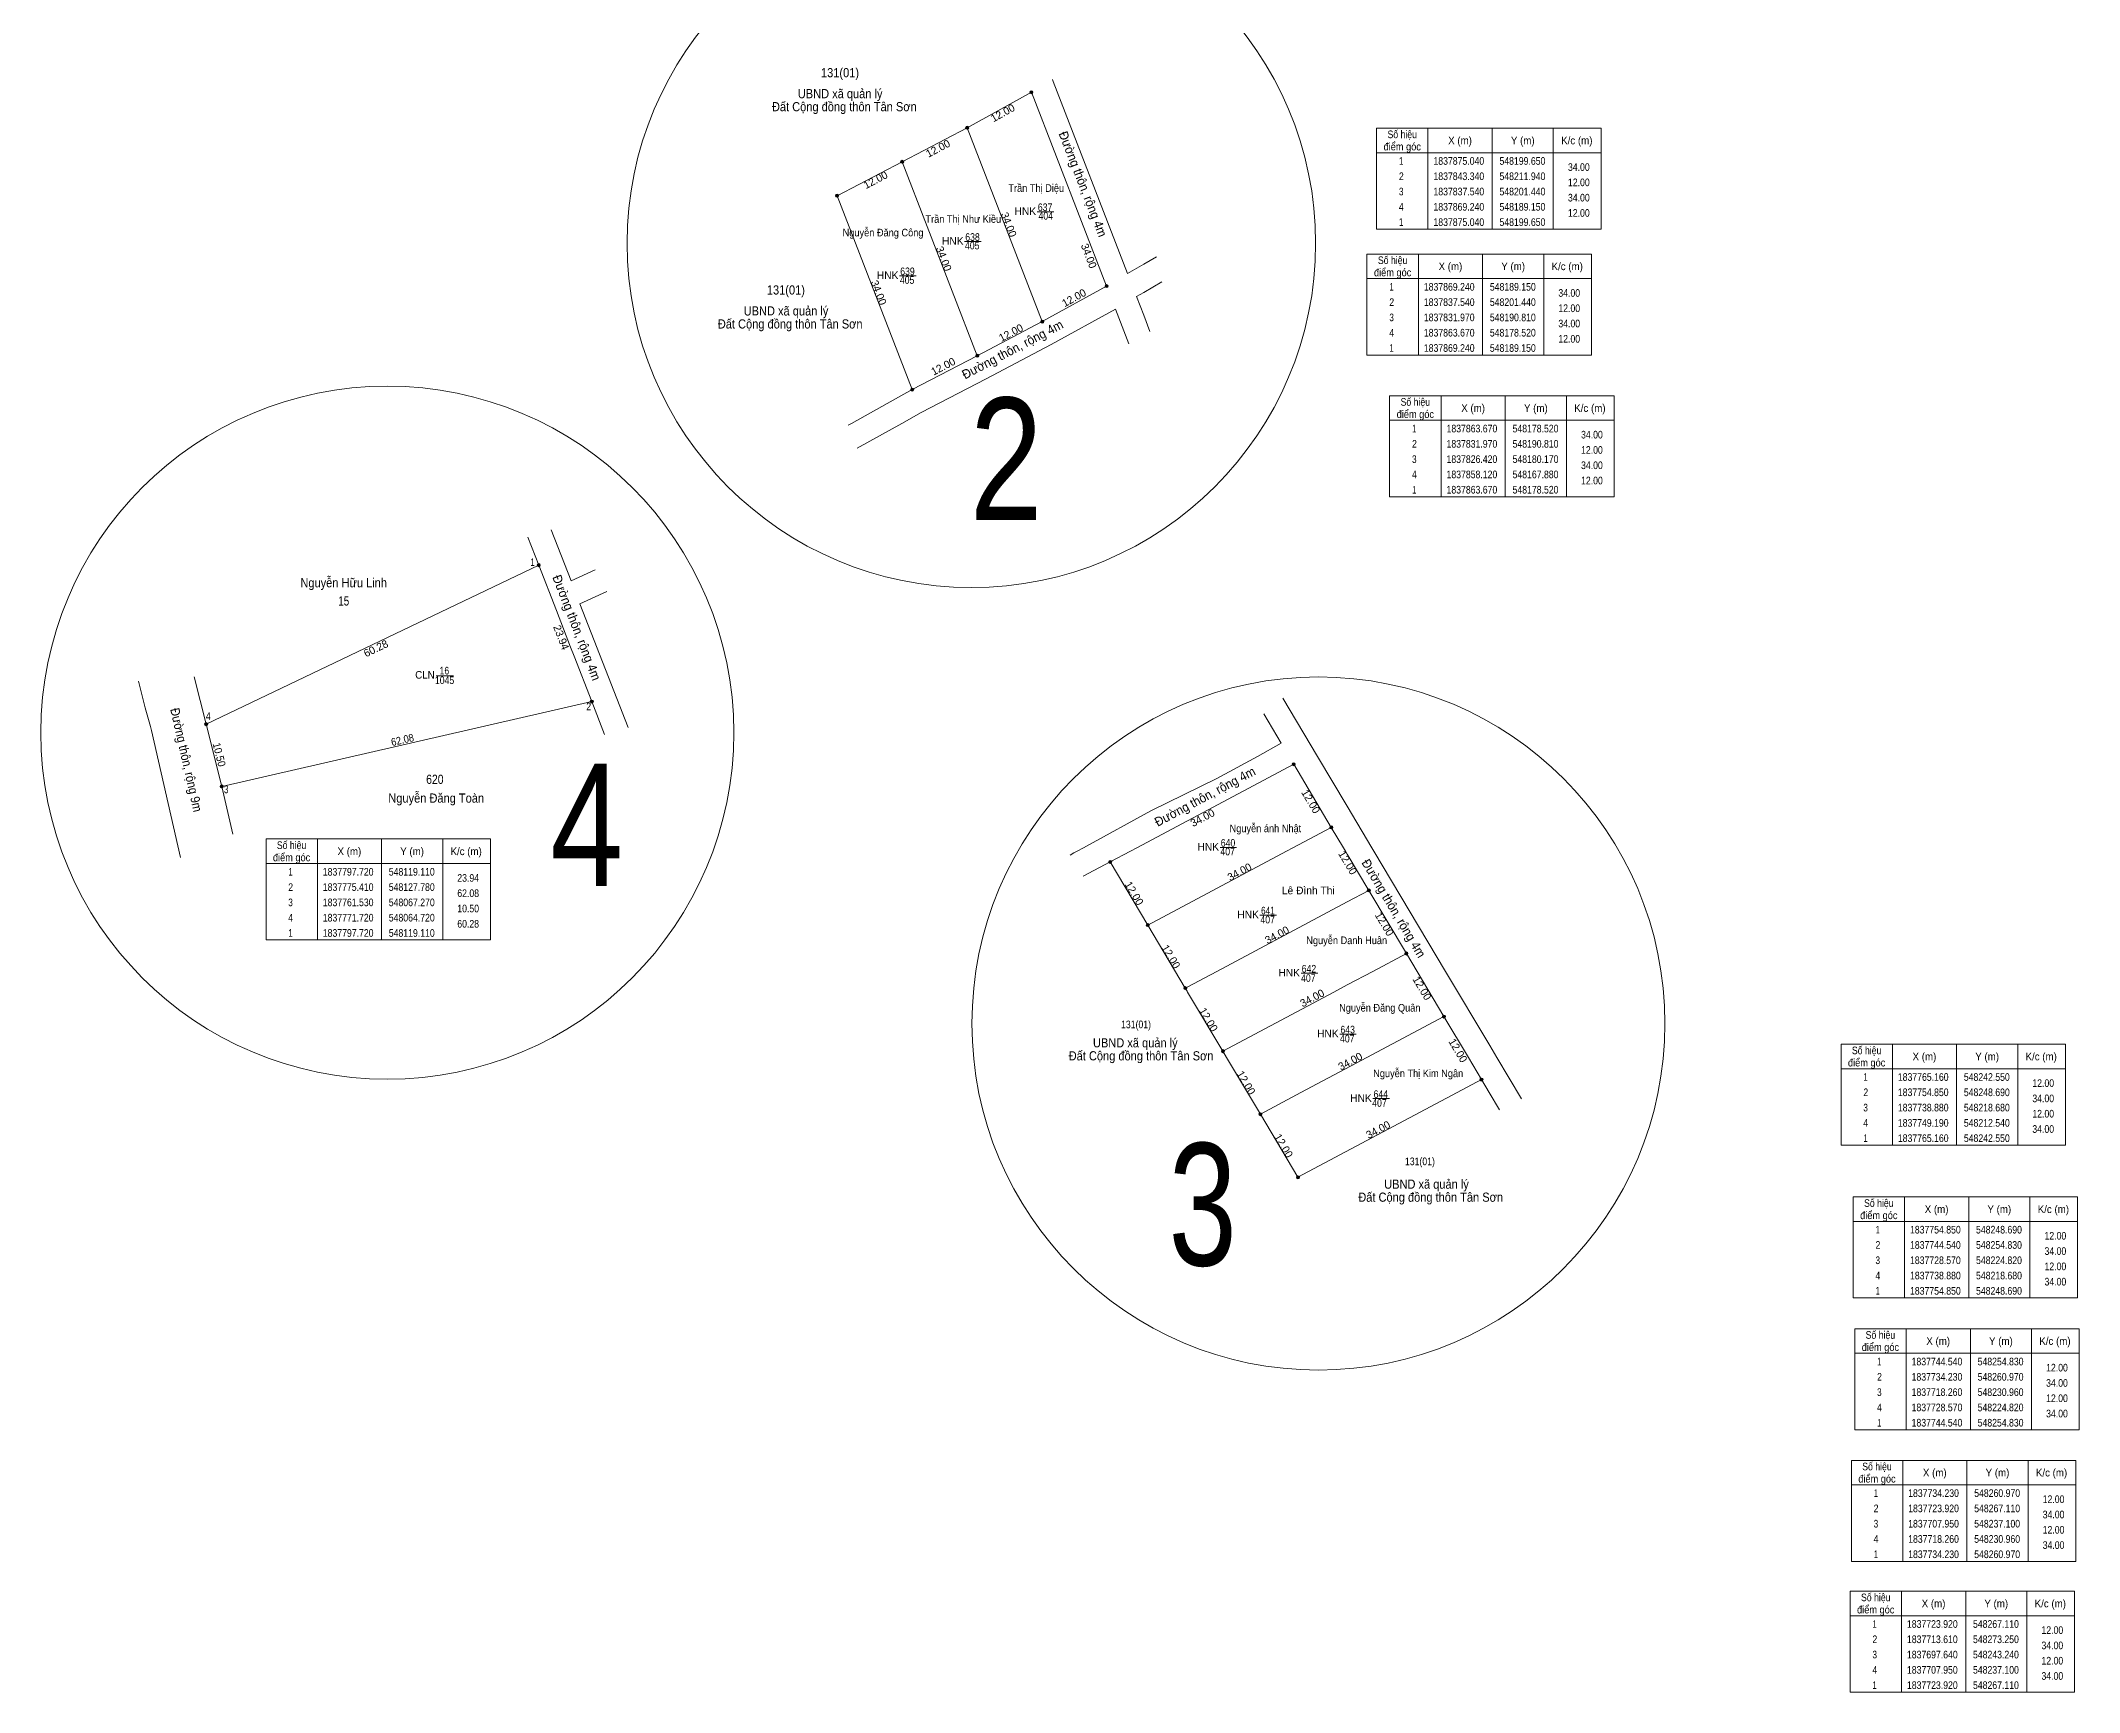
# Model space of a CAD drawing. Header units: metres. Extents: x 546991 to 548960, y 1836850 to 1838398.
# Drawn here: x 548037.7 to 548371, y 1837613.4 to 1837883.5 of the extents above; entities that cross this region are included whole.
import ezdxf
from ezdxf.enums import TextEntityAlignment as Align

# ---------------------------------------------------------------- set-up
doc = ezdxf.new("R2010")
doc.units = ezdxf.units.M
doc.header["$LTSCALE"] = 0.7
for name, color, linetype, lineweight in [('10', 7, 'Continuous', 13), ('13', 7, 'Continuous', 13), ('2', 7, 'Continuous', 13), ('55', 7, 'Continuous', 13), ('63', 7, 'Continuous', 13)]:
    doc.layers.add(name, color=color, linetype=linetype, lineweight=lineweight)
doc.layers.add('39', color=7, linetype='Continuous')

msp = doc.modelspace()

# ---------------------------------------------------------------- hatches: boundary and pattern name
at = {"layer": '13'}
for points in [[(548119.36, 1837797.72, 1), (548118.86, 1837797.72, 1)], [(548128.03, 1837775.41, 1), (548127.53, 1837775.41, 1)], [(548064.97, 1837771.72, 1), (548064.47, 1837771.72, 1)], [(548067.52, 1837761.53, 1), (548067.02, 1837761.53, 1)]]:
    msp.add_hatch(color=256, dxfattribs=at).paths.add_polyline_path(points)
at = {"layer": '2'}
for points in [[(548199.9, 1837875.04, 1), (548199.4, 1837875.04, 1)], [(548189.4, 1837869.24, 1), (548188.9, 1837869.24, 1)], [(548178.77, 1837863.67, 1), (548178.27, 1837863.67, 1)], [(548168.13, 1837858.12, 1), (548167.63, 1837858.12, 1)], [(548212.19, 1837843.34, 1), (548211.69, 1837843.34, 1)], [(548201.69, 1837837.54, 1), (548201.19, 1837837.54, 1)], [(548191.06, 1837831.97, 1), (548190.56, 1837831.97, 1)], [(548180.42, 1837826.42, 1), (548179.92, 1837826.42, 1)], [(548242.8, 1837765.16, 1), (548242.3, 1837765.16, 1)], [(548248.94, 1837754.85, 1), (548248.44, 1837754.85, 1)], [(548212.79, 1837749.19, 1), (548212.29, 1837749.19, 1)], [(548255.08, 1837744.54, 1), (548254.58, 1837744.54, 1)], [(548218.93, 1837738.88, 1), (548218.43, 1837738.88, 1)], [(548261.22, 1837734.23, 1), (548260.72, 1837734.23, 1)], [(548225.07, 1837728.57, 1), (548224.57, 1837728.57, 1)], [(548267.36, 1837723.92, 1), (548266.86, 1837723.92, 1)], [(548231.21, 1837718.26, 1), (548230.71, 1837718.26, 1)], [(548273.5, 1837713.61, 1), (548273, 1837713.61, 1)], [(548237.35, 1837707.95, 1), (548236.85, 1837707.95, 1)], [(548243.49, 1837697.64, 1), (548242.99, 1837697.64, 1)]]:
    msp.add_hatch(color=256, dxfattribs=at).paths.add_polyline_path(points)

# ---------------------------------------------------------------- linework, layer by layer
at = {"layer": '10'}
for p, q in [((548211.94, 1837843.34), (548199.65, 1837875.04)), ((548215.37, 1837845.41), (548218.01, 1837846.94)), ((548218.01, 1837846.94), (548220.1, 1837848.15)), ((548201.44, 1837837.54), (548211.94, 1837843.34)), ((548216.83, 1837841.64), (548218.01, 1837842.32)), ((548218.01, 1837842.32), (548220.97, 1837844.03)), ((548202.9, 1837833.78), (548213.4, 1837839.58)), ((548190.81, 1837831.97), (548201.44, 1837837.54)), ((548180.17, 1837826.42), (548190.81, 1837831.97)), ((548192.27, 1837828.21), (548202.9, 1837833.78)), ((548181.63, 1837822.66), (548192.27, 1837828.21)), ((548117.34, 1837802.28), (548119.11, 1837797.72)), ((548121.14, 1837803.52), (548124.39, 1837795.16)), ((548064.72, 1837771.72), (548119.11, 1837797.72)), ((548124.39, 1837795.16), (548128.33, 1837796.97)), ((548125.84, 1837791.42), (548130.21, 1837793.42)), ((548125.84, 1837791.42), (548133.7, 1837771.19)), ((548062.77, 1837779.48), (548064.72, 1837771.72)), ((548067.27, 1837761.53), (548127.78, 1837775.41)), ((548064.72, 1837771.72), (548067.27, 1837761.53)), ((548236.61, 1837766.46), (548240.5, 1837768.6)), ((548229.98, 1837762.82), (548236.61, 1837766.46)), ((548219.19, 1837757.57), (548229.98, 1837762.82)), ((548067.27, 1837761.53), (548069.09, 1837753.74)), ((548208.67, 1837751.79), (548219.19, 1837757.57)), ((548251.29, 1837758.31), (548255.34, 1837751.51)), ((548208.16, 1837751.51), (548208.67, 1837751.79)), ((548248.69, 1837754.85), (548250.68, 1837751.51)), ((548206, 1837750.33), (548206.61, 1837750.66)), ((548206.61, 1837750.66), (548207.16, 1837750.96)), ((548207.16, 1837750.96), (548208.16, 1837751.51)), ((548251.29, 1837750.48), (548254.83, 1837744.54)), ((548255.34, 1837751.51), (548255.67, 1837750.96)), ((548274.59, 1837719.17), (548275.75, 1837717.22)), ((548275.75, 1837717.22), (548279.79, 1837710.44)), ((548273.25, 1837713.61), (548274.52, 1837711.48)), ((548274.52, 1837711.48), (548276.19, 1837708.67))]:
    msp.add_line(p, q, dxfattribs=at)
for points in [[(548203.08, 1837877.11), (548203.2, 1837876.8), (548215.37, 1837845.41)], [(548167.88, 1837858.12), (548178.52, 1837863.67), (548189.15, 1837869.24)], [(548169.68, 1837820.6), (548170.22, 1837820.9), (548180.17, 1837826.42)], [(548171.14, 1837816.83), (548178.46, 1837820.9), (548181.63, 1837822.66)], [(548119.11, 1837797.72), (548121.98, 1837790.32), (548124.32, 1837784.29), (548124.87, 1837782.86), (548127.78, 1837775.41), (548129.88, 1837770.02)], [(548053.67, 1837778.74), (548054.77, 1837774.4), (548055.62, 1837771.34)], [(548240.76, 1837776), (548246.44, 1837766.46), (548251.29, 1837758.31)], [(548055.62, 1837771.34), (548055.81, 1837770.67), (548060.5, 1837749.95)], [(548250.68, 1837751.51), (548251.01, 1837750.96), (548251.29, 1837750.48)], [(548255.67, 1837750.96), (548267.37, 1837731.3), (548274.59, 1837719.17)], [(548260.97, 1837734.23), (548262.71, 1837731.3), (548267.11, 1837723.92)]]:
    msp.add_lwpolyline(points, dxfattribs=at)
at = {"layer": '13'}
msp.add_line((548102.35, 1837779.65), (548105.18, 1837779.65), dxfattribs=at)
for centre in [(548119.11, 1837797.72), (548127.78, 1837775.41), (548064.72, 1837771.72), (548067.27, 1837761.53)]:
    msp.add_circle(centre, 0.25, dxfattribs=at)
at = {"layer": '2'}
for p, q in [((548264.49, 1837869.15), (548264.49, 1837852.65)), ((548274.99, 1837869.15), (548274.99, 1837852.65)), ((548284.99, 1837869.15), (548284.99, 1837852.65)), ((548256.09, 1837865.15), (548292.79, 1837865.15)), ((548200.61, 1837855.51), (548203.31, 1837855.51)), ((548188.74, 1837850.63), (548191.44, 1837850.63)), ((548262.92, 1837848.57), (548262.92, 1837832.07)), ((548273.42, 1837848.57), (548273.42, 1837832.07)), ((548283.42, 1837848.57), (548283.42, 1837832.07)), ((548178.1, 1837845.02), (548180.8, 1837845.02)), ((548254.52, 1837844.57), (548291.22, 1837844.57)), ((548266.63, 1837825.4), (548266.63, 1837808.9)), ((548277.13, 1837825.4), (548277.13, 1837808.9)), ((548287.13, 1837825.4), (548287.13, 1837808.9)), ((548258.23, 1837821.4), (548294.93, 1837821.4)), ((548230.51, 1837751.58), (548233.21, 1837751.58)), ((548237.03, 1837740.52), (548239.73, 1837740.52)), ((548243.76, 1837731.01), (548246.46, 1837731.01)), ((548250.07, 1837721.05), (548252.77, 1837721.05)), ((548340.43, 1837719.38), (548340.43, 1837702.88)), ((548350.93, 1837719.38), (548350.93, 1837702.88)), ((548360.93, 1837719.38), (548360.93, 1837702.88)), ((548332.03, 1837715.38), (548368.73, 1837715.38)), ((548255.5, 1837710.51), (548258.2, 1837710.51)), ((548342.42, 1837694.42), (548342.42, 1837677.92)), ((548352.92, 1837694.42), (548352.92, 1837677.92)), ((548362.92, 1837694.42), (548362.92, 1837677.92)), ((548334.02, 1837690.42), (548370.72, 1837690.42)), ((548342.68, 1837672.86), (548342.68, 1837656.36)), ((548353.18, 1837672.86), (548353.18, 1837656.36)), ((548363.18, 1837672.86), (548363.18, 1837656.36)), ((548334.28, 1837668.86), (548370.98, 1837668.86)), ((548342.12, 1837651.35), (548342.12, 1837634.85)), ((548352.62, 1837651.35), (548352.62, 1837634.85)), ((548362.62, 1837651.35), (548362.62, 1837634.85)), ((548333.72, 1837647.35), (548370.42, 1837647.35))]:
    msp.add_line(p, q, dxfattribs=at)
for points in [[(548256.09, 1837869.15), (548292.79, 1837869.15), (548292.79, 1837852.65), (548256.09, 1837852.65)], [(548254.52, 1837848.57), (548291.22, 1837848.57), (548291.22, 1837832.07), (548254.52, 1837832.07)], [(548258.23, 1837825.4), (548294.93, 1837825.4), (548294.93, 1837808.9), (548258.23, 1837808.9)], [(548332.03, 1837719.38), (548368.73, 1837719.38), (548368.73, 1837702.88), (548332.03, 1837702.88)], [(548334.02, 1837694.42), (548370.72, 1837694.42), (548370.72, 1837677.92), (548334.02, 1837677.92)], [(548334.28, 1837672.86), (548370.98, 1837672.86), (548370.98, 1837656.36), (548334.28, 1837656.36)], [(548333.72, 1837651.35), (548370.42, 1837651.35), (548370.42, 1837634.85), (548333.72, 1837634.85)]]:
    msp.add_lwpolyline(points, close=True, dxfattribs=at)
for centre in [(548199.65, 1837875.04), (548189.15, 1837869.24), (548178.52, 1837863.67), (548167.88, 1837858.12), (548211.94, 1837843.34), (548201.44, 1837837.54), (548190.81, 1837831.97), (548180.17, 1837826.42), (548242.55, 1837765.16), (548248.69, 1837754.85), (548212.54, 1837749.19), (548254.83, 1837744.54), (548218.68, 1837738.88), (548260.97, 1837734.23), (548224.82, 1837728.57), (548267.11, 1837723.92), (548230.96, 1837718.26), (548273.25, 1837713.61), (548237.1, 1837707.95), (548243.24, 1837697.64)]:
    msp.add_circle(centre, 0.25, dxfattribs=at)
at = {"layer": '55'}
for p, q in [((548199.65, 1837875.04), (548189.15, 1837869.24)), ((548189.15, 1837869.24), (548201.44, 1837837.54)), ((548178.52, 1837863.67), (548190.81, 1837831.97)), ((548167.88, 1837858.12), (548180.17, 1837826.42)), ((548213.4, 1837839.58), (548215.59, 1837833.92)), ((548216.83, 1837841.64), (548218.01, 1837838.6)), ((548218.01, 1837838.6), (548219.04, 1837835.94)), ((548237.64, 1837773.41), (548240.5, 1837768.6)), ((548242.55, 1837765.16), (548216.9, 1837751.51)), ((548242.55, 1837765.16), (548248.69, 1837754.85)), ((548248.69, 1837754.85), (548242.41, 1837751.51)), ((548212.54, 1837749.19), (548208.14, 1837746.85)), ((548251.29, 1837742.66), (548229.95, 1837731.3)), ((548254.83, 1837744.54), (548251.29, 1837742.66)), ((548254.83, 1837744.54), (548260.97, 1837734.23)), ((548225.11, 1837728.72), (548224.82, 1837728.57)), ((548229.95, 1837731.3), (548225.11, 1837728.72)), ((548251.29, 1837729.08), (548249.13, 1837727.93)), ((548225.2, 1837727.93), (548230.96, 1837718.26)), ((548249.13, 1837727.93), (548230.96, 1837718.26)), ((548267.11, 1837723.92), (548254.52, 1837717.22)), ((548267.11, 1837723.92), (548271.1, 1837717.22)), ((548230.96, 1837718.26), (548231.58, 1837717.22)), ((548231.58, 1837717.22), (548235, 1837711.48)), ((548254.52, 1837717.22), (548243.73, 1837711.48)), ((548271.1, 1837717.22), (548273.25, 1837713.61)), ((548273.25, 1837713.61), (548269.25, 1837711.48)), ((548235, 1837711.48), (548237.1, 1837707.95)), ((548243.73, 1837711.48), (548237.1, 1837707.95)), ((548269.25, 1837711.48), (548243.24, 1837697.64)), ((548237.1, 1837707.95), (548243.24, 1837697.64))]:
    msp.add_line(p, q, dxfattribs=at)
for points in [[(548216.9, 1837751.51), (548215.87, 1837750.96), (548212.54, 1837749.19)], [(548212.54, 1837749.19), (548218.68, 1837738.88), (548224.82, 1837728.57)], [(548242.41, 1837751.51), (548241.38, 1837750.96), (548218.68, 1837738.88)], [(548260.97, 1837734.23), (548255.46, 1837731.3), (548251.29, 1837729.08)], [(548224.82, 1837728.57), (548225.11, 1837728.08), (548225.2, 1837727.93)]]:
    msp.add_lwpolyline(points, dxfattribs=at)
at = {"layer": '63'}
for p, q in [((548082.91, 1837752.95), (548082.91, 1837736.45)), ((548093.41, 1837752.95), (548093.41, 1837736.45)), ((548103.41, 1837752.95), (548103.41, 1837736.45)), ((548074.51, 1837748.95), (548111.21, 1837748.95)), ((548341.92, 1837629.95), (548341.92, 1837613.45)), ((548352.42, 1837629.95), (548352.42, 1837613.45)), ((548362.42, 1837629.95), (548362.42, 1837613.45)), ((548333.52, 1837625.95), (548370.22, 1837625.95))]:
    msp.add_line(p, q, dxfattribs=at)
for points in [[(548074.51, 1837752.95), (548111.21, 1837752.95), (548111.21, 1837736.45), (548074.51, 1837736.45)], [(548333.52, 1837629.95), (548370.22, 1837629.95), (548370.22, 1837613.45), (548333.52, 1837613.45)]]:
    msp.add_lwpolyline(points, close=True, dxfattribs=at)
for centre, radius in [((548189.84, 1837850.34), 56.2886), ((548094.3372, 1837770.336), 56.6576), ((548246.59, 1837722.78), 56.6576)]:
    msp.add_circle(centre, radius, dxfattribs=at)

# ---------------------------------------------------------------- texts
at = {"layer": '10', "width": 0.9}
for s, height, p in [('131(01)', 1.5, (548165.25, 1837877.49)), ('UBND xã quản lý', 1.5, (548161.46, 1837874.06)), ('Đất Cộng đồng thôn Tân Sơn', 1.5, (548157.23, 1837871.93)), ('Trần Thị Diệu', 1.25, (548195.89, 1837858.75)), ('Trần Thị Như Kiều', 1.25, (548182.33, 1837853.69)), ('Nguyễn Đăng Công', 1.25, (548168.79, 1837851.47)), ('131(01)', 1.5, (548156.4, 1837841.97)), ('UBND xã quản lý', 1.5, (548152.61, 1837838.54)), ('Đất Cộng đồng thôn Tân Sơn', 1.5, (548148.38, 1837836.41)), ('Nguyễn ánh Nhật', 1.25, (548232.06, 1837754.06)), ('Nguyễn Danh Huân', 1.25, (548244.6, 1837735.76)), ('Nguyễn Đăng Quân', 1.25, (548249.97, 1837724.73)), ('Đất Cộng đồng thôn Tân Sơn', 1.5, (548205.75, 1837716.75)), ('UBND xã quản lý', 1.5, (548209.72, 1837718.88)), ('Nguyễn Thị Kim Ngân', 1.25, (548255.54, 1837714.01)), ('Đất Cộng đồng thôn Tân Sơn', 1.5, (548253.1, 1837693.64)), ('UBND xã quản lý', 1.5, (548257.33, 1837695.77))]:
    msp.add_text(s, height=height, dxfattribs=at).set_placement(p)
at = {"layer": '10'}
msp.add_text('Lê Đình Thi', height=1.25, dxfattribs=at).set_placement((548240.61, 1837743.91))
at = {"layer": '13'}
for s, height, width, p in [('Nguyễn Hữu Linh', 1.5, 0.9, (548087.205, 1837794.1)), ('15', 1.5, 0.8, (548087.22, 1837791.12)), ('CLN', 1.25, 0.95, (548100.495, 1837779.16)), ('1045', 1.25, 0.85, (548103.705, 1837778.28)), ('16', 1.25, 0.85, (548103.67, 1837779.85)), ('620', 1.5, 0.85, (548102.115, 1837761.96)), ('Nguyễn Đăng Toàn', 1.5, 0.9, (548102.335, 1837758.89))]:
    msp.add_text(s, height=height, dxfattribs=dict(at, width=width)).set_placement(p, align=Align.CENTER)
for s, rotation, width, p in [('Đường thôn, rộng 4m', 291.209, 0.95, (548124.6063, 1837787.2363)), ('Đường thôn, rộng 9m', 282.762, 0.9, (548060.7491, 1837765.7157))]:
    msp.add_text(s, height=1.5, rotation=rotation, dxfattribs=dict(at, width=width)).set_placement(p, align=Align.CENTER)
at = {"layer": '2'}
for s, rotation, p in [('12.00', 28.915, (548195.2678, 1837871.1128)), ('12.00', 27.654, (548184.6699, 1837865.2955)), ('12.00', 27.547, (548174.451, 1837860.1516)), ('34.00', 291.191, (548195.374, 1837853.1709)), ('34.00', 291.191, (548184.744, 1837847.6009)), ('34.00', 291.191, (548208.464, 1837848.0609)), ('34.00', 291.191, (548174.104, 1837842.0509)), ('12.00', 28.915, (548206.9178, 1837840.8828)), ('12.00', 27.654, (548196.5999, 1837835.1655)), ('12.00', 27.547, (548185.521, 1837829.6616)), ('12.00', 300.775, (548244.7997, 1837758.7698)), ('34.00', 28.02, (548227.9264, 1837755.8592)), ('34.00', 28.02, (548233.9764, 1837747.0092)), ('12.00', 300.775, (548250.8397, 1837748.7598)), ('12.00', 300.775, (548215.9197, 1837743.7498)), ('34.00', 28.02, (548240.1064, 1837736.7092)), ('12.00', 300.775, (548256.8197, 1837738.7298)), ('12.00', 300.775, (548221.9397, 1837733.3998)), ('12.00', 300.775, (548262.9897, 1837728.2398)), ('12.00', 300.775, (548228.0797, 1837723.0998)), ('34.00', 28.02, (548245.8564, 1837726.3892)), ('34.00', 28.02, (548252.0864, 1837716.0492)), ('12.00', 300.775, (548234.2197, 1837712.7798)), ('34.00', 28.02, (548256.6364, 1837704.8692))]:
    msp.add_text(s, height=1.25, rotation=rotation, dxfattribs=at).set_placement(p, align=Align.CENTER)
for s, width, p in [('Số hiệu', 0.85, (548260.29, 1837867.53)), ('điểm góc', 0.9, (548260.29, 1837865.53)), ('X (m)', 0.95, (548269.74, 1837866.53)), ('Y (m)', 0.95, (548279.995, 1837866.53)), ('K/c (m)', 0.95, (548288.835, 1837866.53)), (' 2', 0.85, (548259.945, 1837860.68)), (' 1', 0.75, (548259.94, 1837863.18)), ('1837875.040', 0.85, (548269.54, 1837863.18)), ('1837843.340', 0.85, (548269.54, 1837860.68)), ('548199.650', 0.85, (548279.94, 1837863.18)), ('548211.940', 0.85, (548279.94, 1837860.68)), (' 3', 0.8, (548259.935, 1837858.18)), ('1837837.540', 0.85, (548269.54, 1837858.18)), ('548201.440', 0.85, (548279.94, 1837858.18)), ('637', 0.85, (548201.895, 1837855.61)), ('404', 0.85, (548202, 1837854.21)), (' 4', 0.85, (548259.94, 1837855.68)), ('1837869.240', 0.85, (548269.54, 1837855.68)), ('548189.150', 0.85, (548279.94, 1837855.68)), ('638', 0.85, (548190.025, 1837850.74)), (' 1', 0.75, (548259.94, 1837853.18)), ('1837875.040', 0.85, (548269.54, 1837853.18)), ('548199.650', 0.85, (548279.94, 1837853.18)), ('405', 0.85, (548189.975, 1837849.35)), ('639', 0.85, (548179.39, 1837845.13)), ('điểm góc', 0.9, (548258.72, 1837844.95)), ('Số hiệu', 0.85, (548258.72, 1837846.95)), ('X (m)', 0.95, (548268.17, 1837845.95)), ('Y (m)', 0.95, (548278.425, 1837845.95)), ('K/c (m)', 0.95, (548287.265, 1837845.95)), ('405', 0.85, (548179.335, 1837843.72)), (' 1', 0.75, (548258.37, 1837842.6)), ('1837869.240', 0.85, (548267.97, 1837842.6)), ('548189.150', 0.85, (548278.37, 1837842.6)), (' 3', 0.8, (548258.365, 1837837.6)), (' 2', 0.85, (548258.375, 1837840.1)), ('1837837.540', 0.85, (548267.97, 1837840.1)), ('1837831.970', 0.85, (548267.97, 1837837.6)), ('548201.440', 0.85, (548278.37, 1837840.1)), ('548190.810', 0.85, (548278.37, 1837837.6)), (' 4', 0.85, (548258.37, 1837835.1)), ('1837863.670', 0.85, (548267.97, 1837835.1)), ('548178.520', 0.85, (548278.37, 1837835.1)), (' 1', 0.75, (548258.37, 1837832.6)), ('1837869.240', 0.85, (548267.97, 1837832.6)), ('548189.150', 0.85, (548278.37, 1837832.6)), ('Số hiệu', 0.85, (548262.43, 1837823.78)), ('điểm góc', 0.9, (548262.43, 1837821.78)), ('X (m)', 0.95, (548271.88, 1837822.78)), ('Y (m)', 0.95, (548282.135, 1837822.78)), ('K/c (m)', 0.95, (548290.975, 1837822.78)), (' 1', 0.75, (548262.08, 1837819.43)), ('1837863.670', 0.85, (548271.68, 1837819.43)), ('548178.520', 0.85, (548282.08, 1837819.43)), (' 3', 0.8, (548262.075, 1837814.43)), (' 2', 0.85, (548262.085, 1837816.93)), ('1837831.970', 0.85, (548271.68, 1837816.93)), ('1837826.420', 0.85, (548271.68, 1837814.43)), ('548190.810', 0.85, (548282.08, 1837816.93)), ('548180.170', 0.85, (548282.08, 1837814.43)), (' 4', 0.85, (548262.08, 1837811.93)), ('1837858.120', 0.85, (548271.68, 1837811.93)), ('548167.880', 0.85, (548282.08, 1837811.93)), (' 1', 0.75, (548262.08, 1837809.43)), ('1837863.670', 0.85, (548271.68, 1837809.43)), ('548178.520', 0.85, (548282.08, 1837809.43)), ('640', 0.85, (548231.8, 1837751.69)), ('407', 0.85, (548231.745, 1837750.28)), ('641', 0.8, (548238.32, 1837740.62)), ('407', 0.85, (548238.285, 1837739.15)), ('642', 0.85, (548245.035, 1837731.11)), ('407', 0.85, (548244.935, 1837729.58)), ('131(01)', 0.85, (548216.76, 1837722.01)), ('643', 0.85, (548251.365, 1837721.16)), ('407', 0.85, (548251.295, 1837719.69)), ('Số hiệu', 0.85, (548336.22, 1837717.76)), ('điểm góc', 0.9, (548336.22, 1837715.76)), ('X (m)', 0.95, (548345.67, 1837716.76)), ('Y (m)', 0.95, (548355.925, 1837716.76)), ('K/c (m)', 0.95, (548364.765, 1837716.76)), ('644', 0.85, (548256.78, 1837710.61)), (' 2', 0.85, (548335.875, 1837710.91)), (' 1', 0.75, (548335.87, 1837713.41)), ('1837765.160', 0.85, (548345.47, 1837713.41)), ('1837754.850', 0.85, (548345.47, 1837710.91)), ('548242.550', 0.85, (548355.87, 1837713.41)), ('548248.690', 0.85, (548355.87, 1837710.91)), ('407', 0.85, (548256.565, 1837709.17)), (' 3', 0.8, (548335.865, 1837708.41)), ('1837738.880', 0.85, (548345.47, 1837708.41)), ('548218.680', 0.85, (548355.87, 1837708.41)), (' 4', 0.85, (548335.87, 1837705.91)), ('1837749.190', 0.85, (548345.47, 1837705.91)), ('548212.540', 0.85, (548355.87, 1837705.91)), (' 1', 0.75, (548335.87, 1837703.41)), ('1837765.160', 0.85, (548345.47, 1837703.41)), ('548242.550', 0.85, (548355.87, 1837703.41)), ('131(01)', 0.85, (548263.18, 1837699.62)), ('điểm góc', 0.9, (548338.21, 1837690.8)), ('Số hiệu', 0.85, (548338.21, 1837692.8)), ('X (m)', 0.95, (548347.66, 1837691.8)), ('Y (m)', 0.95, (548357.915, 1837691.8)), ('K/c (m)', 0.95, (548366.755, 1837691.8)), (' 1', 0.75, (548337.86, 1837688.45)), ('1837754.850', 0.85, (548347.46, 1837688.45)), ('548248.690', 0.85, (548357.86, 1837688.45)), (' 2', 0.85, (548337.865, 1837685.95)), ('1837744.540', 0.85, (548347.46, 1837685.95)), ('548254.830', 0.85, (548357.86, 1837685.95)), (' 4', 0.85, (548337.86, 1837680.95)), (' 3', 0.8, (548337.855, 1837683.45)), ('1837728.570', 0.85, (548347.46, 1837683.45)), ('1837738.880', 0.85, (548347.46, 1837680.95)), ('548224.820', 0.85, (548357.86, 1837683.45)), ('548218.680', 0.85, (548357.86, 1837680.95)), (' 1', 0.75, (548337.86, 1837678.45)), ('1837754.850', 0.85, (548347.46, 1837678.45)), ('548248.690', 0.85, (548357.86, 1837678.45)), ('Số hiệu', 0.85, (548338.47, 1837671.24)), ('điểm góc', 0.9, (548338.47, 1837669.24)), ('X (m)', 0.95, (548347.92, 1837670.24)), ('Y (m)', 0.95, (548358.175, 1837670.24)), ('K/c (m)', 0.95, (548367.015, 1837670.24)), (' 2', 0.85, (548338.125, 1837664.39)), (' 1', 0.75, (548338.12, 1837666.89)), ('1837744.540', 0.85, (548347.72, 1837666.89)), ('1837734.230', 0.85, (548347.72, 1837664.39)), ('548254.830', 0.85, (548358.12, 1837666.89)), ('548260.970', 0.85, (548358.12, 1837664.39)), (' 3', 0.8, (548338.115, 1837661.89)), ('1837718.260', 0.85, (548347.72, 1837661.89)), ('548230.960', 0.85, (548358.12, 1837661.89)), (' 4', 0.85, (548338.12, 1837659.39)), ('1837728.570', 0.85, (548347.72, 1837659.39)), ('548224.820', 0.85, (548358.12, 1837659.39)), (' 1', 0.75, (548338.12, 1837656.89)), ('1837744.540', 0.85, (548347.72, 1837656.89)), ('548254.830', 0.85, (548358.12, 1837656.89)), ('điểm góc', 0.9, (548337.91, 1837647.73)), ('Số hiệu', 0.85, (548337.91, 1837649.73)), ('X (m)', 0.95, (548347.36, 1837648.73)), ('Y (m)', 0.95, (548357.615, 1837648.73)), ('K/c (m)', 0.95, (548366.455, 1837648.73)), (' 1', 0.75, (548337.56, 1837645.38)), ('1837734.230', 0.85, (548347.16, 1837645.38)), ('548260.970', 0.85, (548357.56, 1837645.38)), (' 2', 0.85, (548337.565, 1837642.88)), ('1837723.920', 0.85, (548347.16, 1837642.88)), ('548267.110', 0.85, (548357.56, 1837642.88)), (' 4', 0.85, (548337.56, 1837637.88)), (' 3', 0.8, (548337.555, 1837640.38)), ('1837707.950', 0.85, (548347.16, 1837640.38)), ('1837718.260', 0.85, (548347.16, 1837637.88)), ('548237.100', 0.85, (548357.56, 1837640.38)), ('548230.960', 0.85, (548357.56, 1837637.88)), (' 1', 0.75, (548337.56, 1837635.38)), ('1837734.230', 0.85, (548347.16, 1837635.38)), ('548260.970', 0.85, (548357.56, 1837635.38))]:
    msp.add_text(s, height=1.25, dxfattribs=dict(at, width=width)).set_placement(p, align=Align.CENTER)
at = {"layer": '2', "width": 0.85}
for s, p in [('34.00', (548290.94, 1837862.18)), ('34.00', (548290.94, 1837857.18)), ('12.00', (548290.94, 1837859.68)), ('12.00', (548290.94, 1837854.68)), ('34.00', (548289.37, 1837841.6)), ('12.00', (548289.37, 1837839.1)), ('34.00', (548289.37, 1837836.6)), ('12.00', (548289.37, 1837834.1)), ('34.00', (548293.08, 1837818.43)), ('12.00', (548293.08, 1837815.93)), ('34.00', (548293.08, 1837813.43)), ('12.00', (548293.08, 1837810.93)), ('12.00', (548366.87, 1837712.41)), ('34.00', (548366.87, 1837709.91)), ('12.00', (548366.87, 1837707.41)), ('34.00', (548366.87, 1837704.91)), ('12.00', (548368.86, 1837687.45)), ('34.00', (548368.86, 1837684.95)), ('12.00', (548368.86, 1837682.45)), ('34.00', (548368.86, 1837679.95)), ('12.00', (548369.12, 1837665.89)), ('34.00', (548369.12, 1837663.39)), ('12.00', (548369.12, 1837660.89)), ('34.00', (548369.12, 1837658.39)), ('12.00', (548368.56, 1837644.38)), ('34.00', (548368.56, 1837641.88)), ('12.00', (548368.56, 1837639.38)), ('34.00', (548368.56, 1837636.88))]:
    msp.add_text(s, height=1.25, dxfattribs=at).set_placement(p, align=Align.RIGHT)
at = {"layer": '2'}
for p in [(548198.665, 1837854.97), (548186.795, 1837850.1), (548176.155, 1837844.49), (548228.565, 1837751.05), (548235.085, 1837739.98), (548241.805, 1837730.47), (548248.125, 1837720.52), (548253.545, 1837709.97)]:
    msp.add_text('HNK', height=1.25, dxfattribs=at).set_placement(p, align=Align.CENTER)
at = {"layer": '2', "width": 0.95}
for rotation, p in [(28.02, (548228.3827, 1837759.2269)), (300.775, (548258.2517, 1837741.2238))]:
    msp.add_text('Đường thôn, rộng 4m', height=1.5, rotation=rotation, dxfattribs=at).set_placement(p, align=Align.CENTER)
at = {"layer": '39', "width": 0.95}
for rotation, p in [(291.191, (548207.3835, 1837859.7561)), (27.654, (548196.9169, 1837832.326))]:
    msp.add_text('Đường thôn, rộng 4m', height=1.5, rotation=rotation, dxfattribs=at).set_placement(p, align=Align.CENTER)
at = {"layer": '63'}
for s, height, width, p in [('2', 20, 0.8, (548195.545, 1837805.09)), ('4', 20, 0.8, (548126.96, 1837745.28)), ('Số hiệu', 1.25, 0.85, (548078.69, 1837751.31)), ('điểm góc', 1.25, 0.9, (548078.69, 1837749.31)), ('X (m)', 1.25, 0.95, (548088.14, 1837750.31)), ('Y (m)', 1.25, 0.95, (548098.395, 1837750.31)), ('K/c (m)', 1.25, 0.95, (548107.235, 1837750.31)), (' 2', 1.25, 0.85, (548078.345, 1837744.46)), (' 1', 1.25, 0.75, (548078.34, 1837746.96)), ('1837797.720', 1.25, 0.85, (548087.94, 1837746.96)), ('1837775.410', 1.25, 0.85, (548087.94, 1837744.46)), ('548119.110', 1.25, 0.85, (548098.34, 1837746.96)), ('548127.780', 1.25, 0.85, (548098.34, 1837744.46)), (' 3', 1.25, 0.8, (548078.335, 1837741.96)), ('1837761.530', 1.25, 0.85, (548087.94, 1837741.96)), ('548067.270', 1.25, 0.85, (548098.34, 1837741.96)), (' 4', 1.25, 0.85, (548078.34, 1837739.46)), ('1837771.720', 1.25, 0.85, (548087.94, 1837739.46)), ('548064.720', 1.25, 0.85, (548098.34, 1837739.46)), (' 1', 1.25, 0.75, (548078.34, 1837736.96)), ('1837797.720', 1.25, 0.85, (548087.94, 1837736.96)), ('548119.110', 1.25, 0.85, (548098.34, 1837736.96)), ('3', 20, 0.75, (548227.665, 1837683.22)), ('Số hiệu', 1.25, 0.85, (548337.71, 1837628.33)), ('X (m)', 1.25, 0.95, (548347.16, 1837627.33)), ('Y (m)', 1.25, 0.95, (548357.415, 1837627.33)), ('K/c (m)', 1.25, 0.95, (548366.255, 1837627.33)), ('điểm góc', 1.25, 0.9, (548337.71, 1837626.33)), (' 1', 1.25, 0.75, (548337.36, 1837623.98)), ('1837723.920', 1.25, 0.85, (548346.96, 1837623.98)), ('548267.110', 1.25, 0.85, (548357.36, 1837623.98)), (' 2', 1.25, 0.85, (548337.365, 1837621.48)), ('1837713.610', 1.25, 0.85, (548346.96, 1837621.48)), ('548273.250', 1.25, 0.85, (548357.36, 1837621.48)), (' 3', 1.25, 0.8, (548337.355, 1837618.98)), ('1837697.640', 1.25, 0.85, (548346.96, 1837618.98)), ('548243.240', 1.25, 0.85, (548357.36, 1837618.98)), (' 4', 1.25, 0.85, (548337.36, 1837616.48)), (' 1', 1.25, 0.75, (548337.36, 1837613.98)), ('1837707.950', 1.25, 0.85, (548346.96, 1837616.48)), ('1837723.920', 1.25, 0.85, (548346.96, 1837613.98)), ('548237.100', 1.25, 0.85, (548357.36, 1837616.48)), ('548267.110', 1.25, 0.85, (548357.36, 1837613.98))]:
    msp.add_text(s, height=height, dxfattribs=dict(at, width=width)).set_placement(p, align=Align.CENTER)
for s, width, p in [(' 1', 0.75, (548118.45, 1837797.59)), (' 2', 0.85, (548127.67, 1837773.99)), (' 4', 0.85, (548065.47, 1837772.42)), (' 3', 0.8, (548068.37, 1837760.44)), ('23.94', 0.85, (548109.34, 1837745.96)), ('62.08', 0.85, (548109.34, 1837743.46)), ('10.50', 0.85, (548109.34, 1837740.96)), ('60.28', 0.85, (548109.34, 1837738.46)), ('12.00', 0.85, (548368.36, 1837622.98)), ('34.00', 0.85, (548368.36, 1837620.48)), ('12.00', 0.85, (548368.36, 1837617.98)), ('34.00', 0.85, (548368.36, 1837615.48))]:
    msp.add_text(s, height=1.25, dxfattribs=dict(at, width=width)).set_placement(p, align=Align.RIGHT)
for s, rotation, p in [('60.28', 25.549, (548092.7455, 1837783.5413)), ('23.94', 291.237, (548122.1956, 1837785.6814)), ('12.00', 300.775, (548268.8697, 1837718.0498)), ('12.00', 300.775, (548240.3597, 1837702.4798))]:
    msp.add_text(s, height=1.25, rotation=rotation, dxfattribs=at).set_placement(p, align=Align.CENTER)
for s, rotation, width, p in [('10.50', 284.049, 0.95, (548066.2588, 1837766.5967)), ('62.08', 12.919, 0.9, (548096.9553, 1837768.5524))]:
    msp.add_text(s, height=1.25, rotation=rotation, dxfattribs=dict(at, width=width)).set_placement(p, align=Align.CENTER)

doc.saveas('drawing.dxf')
